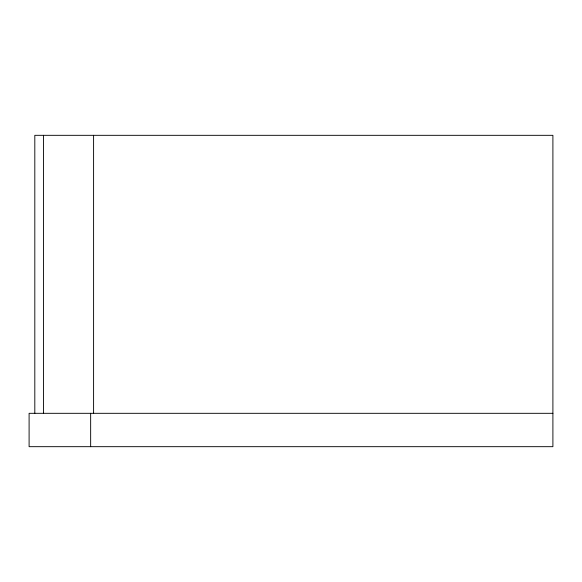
<?xml version="1.0" encoding="UTF-8"?>
<svg xmlns="http://www.w3.org/2000/svg" width="582" height="582" viewBox="0 0 582 582"><rect width="100%" height="100%" fill="white"/><g stroke="black" fill="none" stroke-linecap="round" stroke-linejoin="round"><path stroke-width="0.87" d="M552.9 413.315L29.1 413.315L29.1 446.678L552.9 446.678L552.9 135.322L34.811 135.322L34.811 413.315M93.593 135.322L93.593 413.315M90.654 413.315L90.654 446.678M43.526 135.322L43.526 413.315"/></g></svg>
